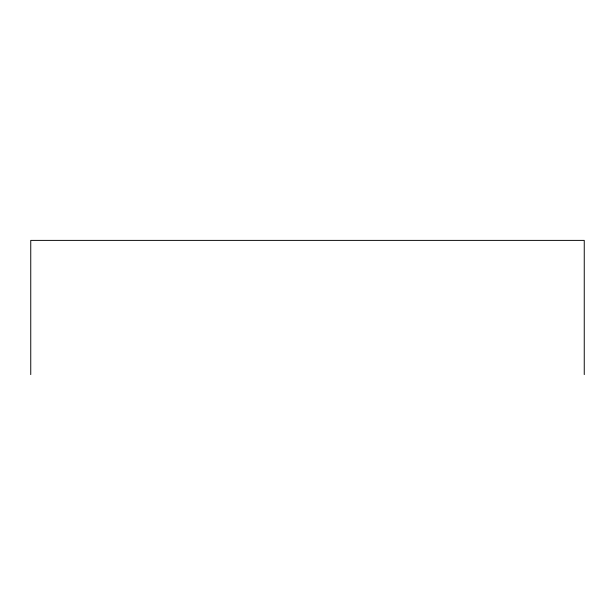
<?xml version="1.0" encoding="UTF-8"?>
<svg xmlns="http://www.w3.org/2000/svg" width="615" height="615" viewBox="0 0 615 615"><rect width="100%" height="100%" fill="white"/><g stroke="black" fill="none" stroke-linecap="round" stroke-linejoin="round"><path stroke-width="0.92" d="M584.25 374.612L584.25 240.388L30.75 240.388L30.75 374.612"/></g></svg>
